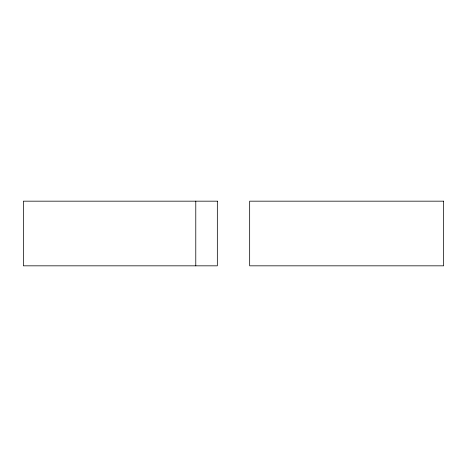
<?xml version="1.0" encoding="UTF-8"?>
<svg xmlns="http://www.w3.org/2000/svg" width="467" height="467" viewBox="0 0 467 467"><rect width="100%" height="100%" fill="white"/><g stroke="black" fill="none" stroke-linecap="round" stroke-linejoin="round"><path stroke-width="0.7" d="M195.778 201.172L195.778 265.828M217.336 201.172L23.35 201.172L23.35 265.828L217.336 265.828L217.336 201.172M443.65 201.172L249.664 201.172L249.664 265.828L443.65 265.828L443.65 201.172"/></g></svg>
